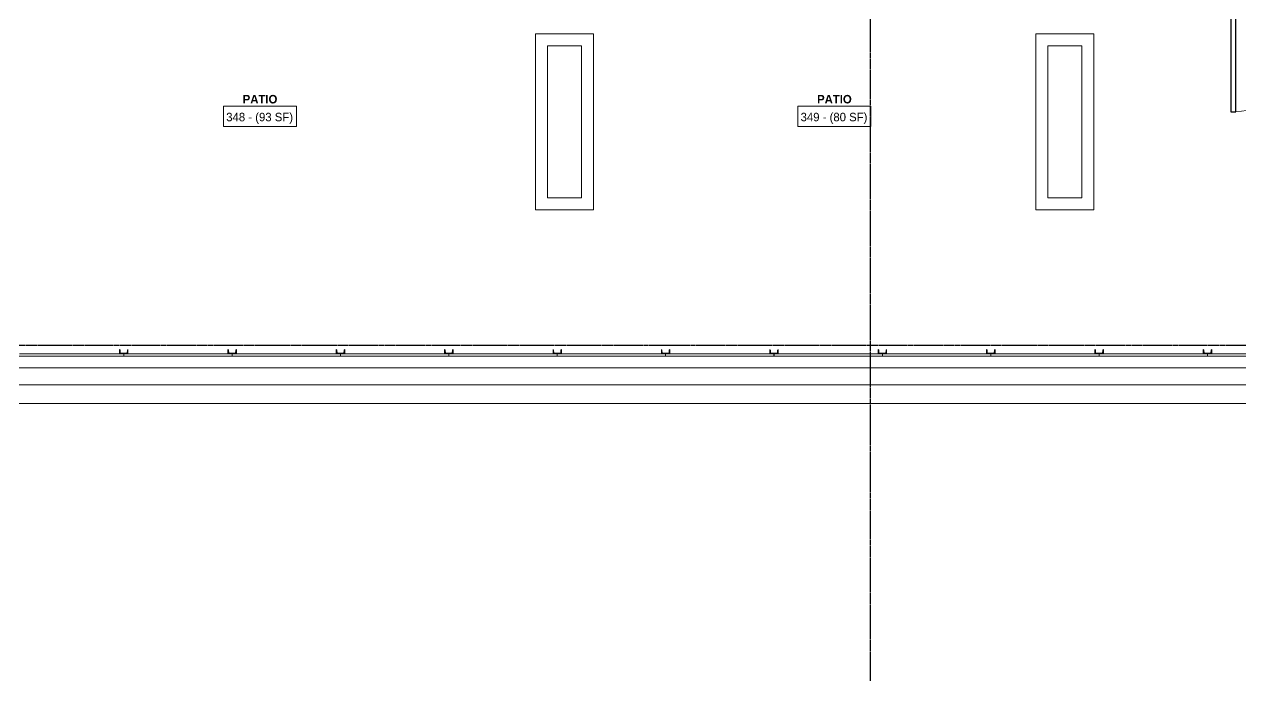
# Model space of a CAD drawing. Header units: inches. Extents: x -4093 to -1777, y 9773 to 12264.
# Drawn here: x -3126.6 to -2696.3, y 9772.6 to 10004.8 of the extents above; entities that cross this region are included whole.
import ezdxf

# ---------------------------------------------------------------- set-up
doc = ezdxf.new("R2010")
doc.units = ezdxf.units.IN
doc.header["$MEASUREMENT"] = 0
doc.linetypes.add('Grid Line 1_2_', pattern=[0.875, 0.5, -0.125, 0.125, -0.125])
for name, color, linetype, lineweight in [('0-1', 7, 'Continuous', 5), ('A-AREA-IDEN', 2, 'Continuous', 9), ('A-DOOR-4', 31, 'Continuous', 9), ('A-DOOR-5', 31, 'Continuous', 30), ('A-DOOR-FRAM', 31, 'Continuous', 30), ('A-GLAZ-CURT', 52, 'Continuous', 9), ('A-GLAZ-CWMG', 51, 'Continuous', 9), ('A-WALL-3', 113, 'Continuous', 9), ('S-FNDN-2', 32, 'Continuous', 9), ('S-GRID-1', 1, 'Grid Line 1_2_', 30)]:
    doc.layers.add(name, color=color, linetype=linetype, lineweight=lineweight)
doc.styles.add('Century Gothic', font='ufonts.com_century-gothic.ttf', dxfattribs={"height": 3})
doc.styles.add('Century Gothic_B', font='GOTHICB.TTF', dxfattribs={"height": 3})

# ---------------------------------------------------------------- blocks, each defined once
blk = doc.blocks.new('CTR - 1st Phase - Structure_rvt-1-BACKGROUND - 1ST FLOOR')
at = {"layer": 'S-GRID-1'}
for p, q in [((-2827.32, 9772.61), (-2827.32, 12247.5)), ((-1777.25, 9891.19), (-4076.95, 9891.19))]:
    blk.add_line(p, q, dxfattribs=at)
blk = doc.blocks.new('Basic Wall _ 3_ XPS - UNDER XPS - ___-2659087-BACKGROUND - 1ST FLOOR')
at = {"layer": 'S-FNDN-2'}
for p, q in [((-1935.38, 9883.25), (-3521.62, 9883.25)), ((-1929.41, 9877.28), (-3521.62, 9877.28)), ((-1922.82, 9870.69), (-3681.65, 9870.69))]:
    blk.add_line(p, q, dxfattribs=at)
blk = doc.blocks.new('Horizontal_Siding - Horizontal_Siding-2907273-BACKGROUND - 1ST FLOOR')
at = {"layer": 'A-GLAZ-CURT'}
for p, q in [((-19.17, 2.25), (19.17, 2.25)), ((-19.17, 1.5), (-19.17, 2.25)), ((17.67, 1.5), (-17.67, 1.5)), ((19.17, 2.25), (19.17, 1.5))]:
    blk.add_line(p, q, dxfattribs=at)
blk = doc.blocks.new('Rectangular Mullion - RAILING POST-2666422-BACKGROUND - 1ST FLOOR')
at = {"layer": 'A-GLAZ-CWMG'}
for p, q in [((-1.5, -1.5), (-1.5, 0)), ((1.5, 0), (1.5, -1.5)), ((1.5, -1.5), (-1.5, -1.5)), ((-1.29, -0.21), (-1.22, -1.18)), ((-1.22, -1.18), (1.22, -1.18)), ((1.22, -1.18), (1.29, -0.21))]:
    blk.add_line(p, q, dxfattribs=at)
for centre, radius, start, end in [((-1.5, -0.21), 0.211, 359.472, 90), ((1.5, -0.21), 0.21, 90, 180.528)]:
    blk.add_arc(centre, radius, start, end, dxfattribs=at)
blk = doc.blocks.new('STOREFRONT DOOR B - ALUM_ STILE W_ GLASS INSET-2790180-BACKGROUND - 1ST FLOOR')
at = {"layer": 'A-DOOR-4'}
blk.add_arc((18, 3.6875), 36, 90, 180, dxfattribs=at)
at = {"layer": 'A-DOOR-5'}
for p, q in [((18, 39.6875), (16.25, 39.6875)), ((16.25, 39.6875), (16.25, 3.6875)), ((18, 3.6875), (18, 39.6875)), ((16.25, 3.6875), (18, 3.6875))]:
    blk.add_line(p, q, dxfattribs=at)
at = {"layer": 'A-DOOR-FRAM'}
for p, q in [((-18, 3.6875), (-20, 3.6875)), ((-20, 3.6875), (-20, -2.0625)), ((-18, 1.75), (-18, 3.6875)), ((-17.375, 1.75), (-18, 1.75)), ((-17.375, -0.125), (-17.375, 1.75)), ((18, 1.75), (17.375, 1.75)), ((17.375, 1.75), (17.375, -0.125)), ((18, 3.6875), (18, 1.75)), ((20, 3.6875), (18, 3.6875)), ((20, -2.0625), (20, 3.6875)), ((-20, -2.0625), (-18, -2.0625)), ((-18, -2.0625), (-18, -0.125)), ((-18, -0.125), (-17.375, -0.125)), ((17.375, -0.125), (18, -0.125)), ((18, -0.125), (18, -2.0625)), ((18, -2.0625), (20, -2.0625))]:
    blk.add_line(p, q, dxfattribs=at)

msp = doc.modelspace()

# ---------------------------------------------------------------- linework, layer by layer
at = {"layer": 'A-AREA-IDEN', "flags": 128}
for points in [[(-3056.18, 9975.8), (-3030.34, 9975.8), (-3030.34, 9968.63), (-3056.18, 9968.63)], [(-2853, 9975.8), (-2827.17, 9975.8), (-2827.17, 9968.63), (-2853, 9968.63)]]:
    msp.add_lwpolyline(points, close=True, dxfattribs=at)
at = {"layer": 'A-WALL-3'}
for p, q in [((-2945.77, 9939.19), (-2945.77, 10001.44)), ((-2945.77, 10001.44), (-2925.27, 10001.44)), ((-2925.27, 10001.44), (-2925.27, 9939.19)), ((-2768.77, 9939.19), (-2768.77, 10001.44)), ((-2768.77, 10001.44), (-2748.27, 10001.44)), ((-2748.27, 10001.44), (-2748.27, 9939.19)), ((-2941.52, 9997.19), (-2941.52, 9943.44)), ((-2929.52, 9997.19), (-2941.52, 9997.19)), ((-2929.52, 9943.44), (-2929.52, 9997.19)), ((-2764.52, 9997.19), (-2764.52, 9943.44)), ((-2752.52, 9997.19), (-2764.52, 9997.19)), ((-2752.52, 9943.44), (-2752.52, 9997.19)), ((-2941.52, 9943.44), (-2929.52, 9943.44)), ((-2764.52, 9943.44), (-2752.52, 9943.44)), ((-2925.27, 9939.19), (-2945.77, 9939.19)), ((-2748.27, 9939.19), (-2768.77, 9939.19))]:
    msp.add_line(p, q, dxfattribs=at)

# ---------------------------------------------------------------- block references
at = {"layer": '0-1'}
msp.add_blockref('CTR - 1st Phase - Structure_rvt-1-BACKGROUND - 1ST FLOOR', (0, 0), dxfattribs=at)
at = {"layer": 'A-DOOR-4', "rotation": 180}
msp.add_blockref('STOREFRONT DOOR B - ALUM_ STILE W_ GLASS INSET-2790180-BACKGROUND - 1ST FLOOR', (-2681.75, 10013.53), dxfattribs=at)
at = {"layer": 'A-GLAZ-CURT', "rotation": 180}
for p in [(-3110.59, 9889.69), (-3072.26, 9889.69), (-3033.92, 9889.69), (-2995.58, 9889.69), (-2957.25, 9889.69), (-2918.91, 9889.69), (-2880.57, 9889.69), (-2842.24, 9889.69), (-2803.9, 9889.69), (-2765.56, 9889.69), (-2727.23, 9889.69), (-2688.89, 9889.69)]:
    msp.add_blockref('Horizontal_Siding - Horizontal_Siding-2907273-BACKGROUND - 1ST FLOOR', p, dxfattribs=at)
at = {"layer": 'A-GLAZ-CWMG', "extrusion": (0, 0, -1)}
for p in [(3091.43, 9889.69), (3053.09, 9889.69), (3014.75, 9889.69), (2976.42, 9889.69), (2938.08, 9889.69), (2899.74, 9889.69), (2861.41, 9889.69), (2823.07, 9889.69), (2784.73, 9889.69), (2746.4, 9889.69), (2708.06, 9889.69)]:
    msp.add_blockref('Rectangular Mullion - RAILING POST-2666422-BACKGROUND - 1ST FLOOR', p, dxfattribs=at)
at = {"layer": 'S-FNDN-2'}
msp.add_blockref('Basic Wall _ 3_ XPS - UNDER XPS - ___-2659087-BACKGROUND - 1ST FLOOR', (0, 0), dxfattribs=at)

# ---------------------------------------------------------------- texts
at = {"layer": 'A-AREA-IDEN', "char_height": 3, "attachment_point": 1}
for s, insert, width, style in [('PATIO', (-3049.35, 9979.79), 14.645, 'Century Gothic_B'), ('PATIO', (-2846.17, 9979.79), 14.645, 'Century Gothic_B'), ('348 - (93 SF)', (-3055.18, 9973.47), 28.785, 'Century Gothic'), ('349 - (80 SF)', (-2852, 9973.47), 28.785, 'Century Gothic')]:
    msp.add_mtext(s, dxfattribs=dict(at, insert=insert, width=width, style=style))

doc.saveas('drawing.dxf')
